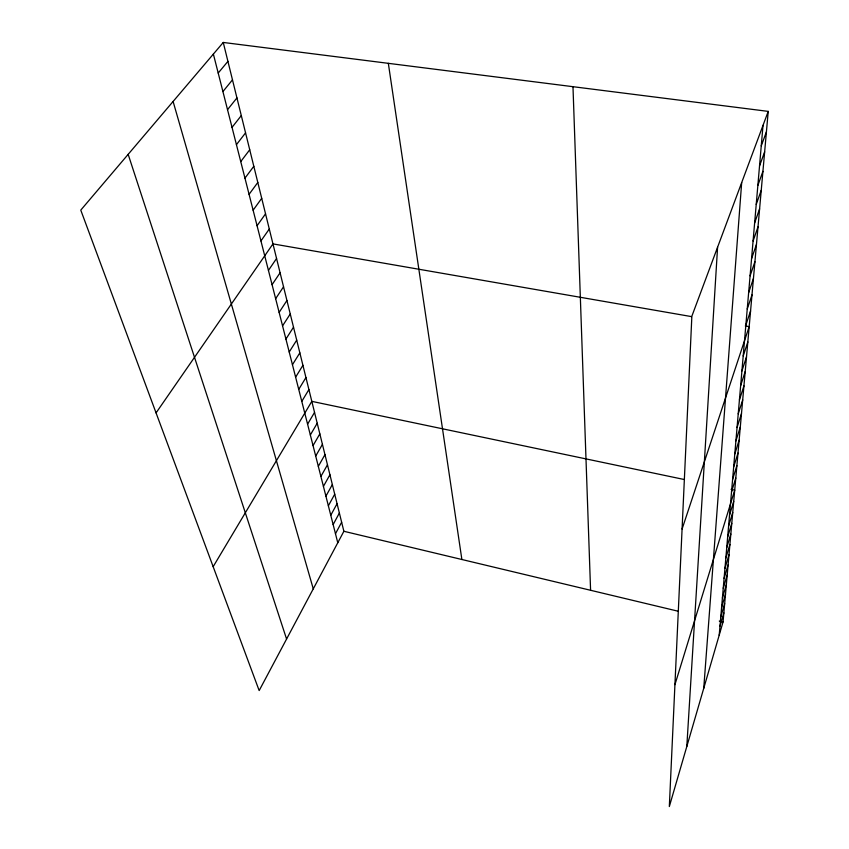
<?xml version="1.0" encoding="UTF-8"?>
<svg xmlns="http://www.w3.org/2000/svg" width="849" height="849" viewBox="0 0 849 849"><rect width="100%" height="100%" fill="white"/><g stroke="black" fill="none" stroke-linecap="round" stroke-linejoin="round"><path stroke-width="1.27" d="M686.809 746.473L717.585 247.218M703.747 688.306L741.676 182.609M719.209 635.158L763.018 125.344M768.228 111.389L691.861 316.199L669.33 806.55L723.051 621.956L768.228 111.389L223.255 42.45L80.772 210.117L259.168 690.587L343.877 531.283L223.255 42.45M719.994 626.106L723.857 612.861M721.586 607.513L725.513 594.183M720.78 616.883L724.675 603.597M722.414 597.972L726.362 584.6M724.091 578.371L728.102 564.914M723.242 588.261L727.222 574.837M724.961 568.31L728.994 554.8M726.733 547.616L730.83 534.032M725.842 558.058L729.907 544.506M727.646 536.982L731.774 523.355M728.58 526.147L732.74 512.478M729.524 515.11L733.716 501.398M731.53 491.783L735.786 477.998M674.923 684.665L734.725 490.106L731.074 489.342M732.591 479.462L736.879 465.645M733.674 466.886L738.004 453.037M734.778 454.056L739.139 440.164M735.903 440.939L740.296 427.015M737.049 427.546L741.485 413.59M738.227 413.856L742.705 399.879M739.437 399.868L743.947 385.871M740.657 385.573L745.21 371.544M741.92 370.96L746.504 356.909M743.204 356.007L747.831 341.935M682.076 529.054L749.179 326.621L745.305 325.952M745.857 325.061L750.569 310.957M747.237 309.036L751.991 294.932M748.648 292.64L753.434 278.525M750.091 275.84L754.92 261.725M751.567 258.637L756.448 244.523M753.084 241.01L758.008 226.895M754.634 222.937L759.6 208.833M756.226 204.407L761.245 190.325M757.86 185.4L762.922 171.339M759.537 165.905L764.641 151.865M761.256 145.89L766.414 131.892M335.472 533.734L341.648 522.231M333.148 524.565L339.377 513.029M330.77 515.258L337.074 503.69M328.361 505.792L334.729 494.192M325.91 496.166L332.352 484.546M323.427 486.392L329.932 474.75M320.89 476.448L327.47 464.785M318.322 466.345L324.965 454.65M315.701 456.062L322.429 444.345M313.048 445.608L319.84 433.881M310.341 434.985L317.218 423.227M307.582 424.171L314.544 412.391M213.163 566.686L311.816 401.365L684.05 479.473M301.788 401.386L308.909 389.574M298.731 389.383L305.948 377.55M295.622 377.158L302.923 365.314M292.449 364.709L299.846 352.844M289.212 352.006L296.715 340.131M285.922 339.069L293.521 327.183M282.558 325.867L290.262 313.971M279.141 312.411L286.93 300.514M275.638 298.689L283.545 286.782M272.073 284.68L280.096 272.773M268.443 270.396L276.562 258.478M156.067 412.89L272.964 243.896L691.5 316.603M260.94 240.925L269.292 229.018M257.067 225.728L265.546 213.821M253.119 210.202L261.715 198.316M249.075 194.347L257.809 182.471M244.958 178.141L253.819 166.287M240.745 161.586L249.733 149.753M236.436 144.67L245.563 132.847M232.032 127.361L241.307 115.57M227.521 109.67L236.945 97.911M222.916 91.565L232.488 79.848M218.204 73.046L227.925 61.361M343.877 531.283L678.033 611.195M719.283 621.054L723.051 621.956M128.167 154.348L286.58 639.032M173.1 101.466L313.27 588.856M213.375 54.081L337.775 542.766M388.333 63.335L461.877 559.502M572.979 86.683L590.586 590.278"/></g></svg>
